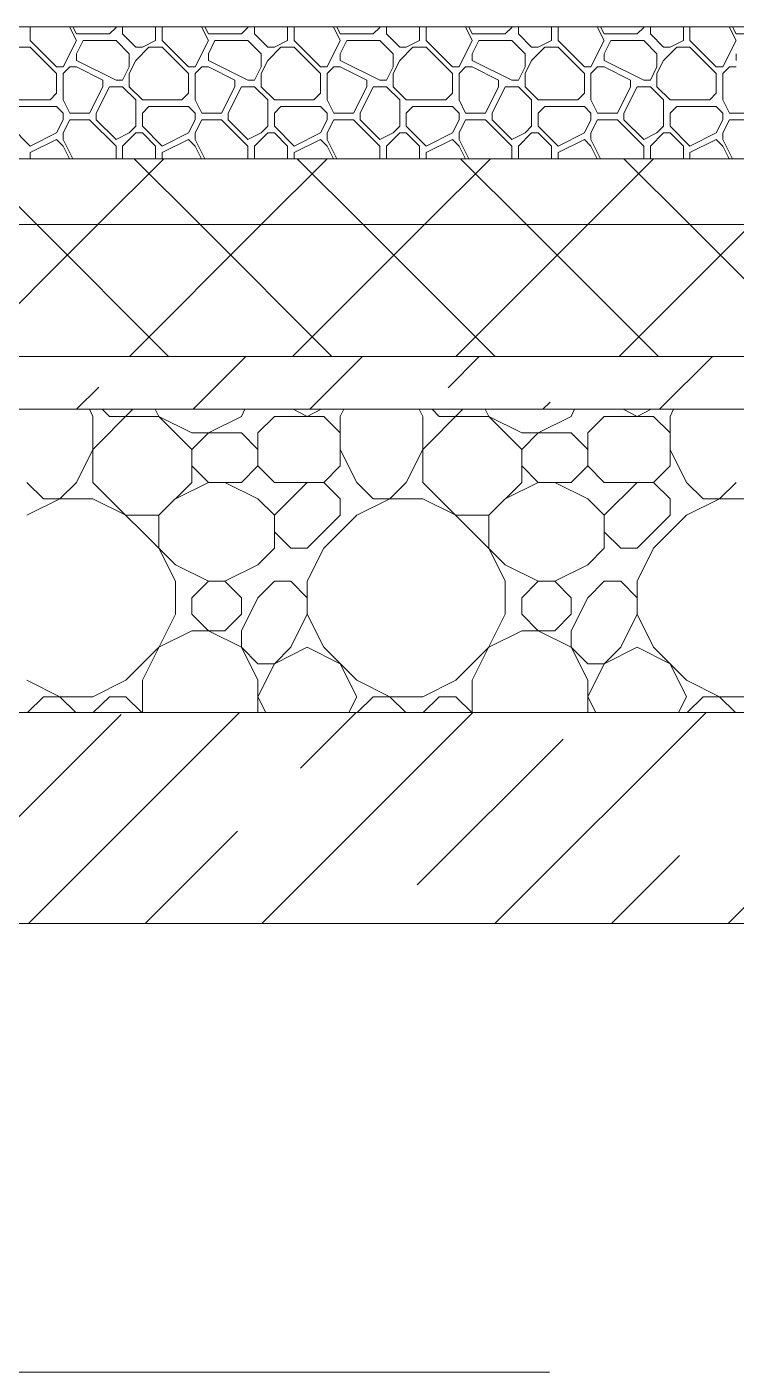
# Model space of a CAD drawing. Header units: millimetres. Extents: x 53645 to 137188, y 78097 to 135533.
# Drawn here: x 96823 to 97360, y 109260 to 110280 of the extents above; entities that cross this region are included whole.
import ezdxf

# ---------------------------------------------------------------- set-up
doc = ezdxf.new("R2010")
doc.units = ezdxf.units.MM
doc.linetypes.add('GOST2.303 4', pattern=[7, 5, -2, 0])
doc.layers.add('hatch', color=7, linetype='Continuous', lineweight=5)
doc.layers.add('Wall2', color=5, linetype='Continuous', lineweight=5)

msp = doc.modelspace()

# ---------------------------------------------------------------- linework, layer by layer
at = {"layer": 'hatch', "color": 251, "ltscale": 100}
for points in [[(96825.2, 110269.6), (96825.2, 110280)], [(96860.2, 110269.6), (96855, 110280)], [(96860.2, 110274.6), (96857.5, 110280)], [(96860.2, 110274.6), (96885.2, 110274.6)], [(96885.2, 110274.6), (96890.2, 110279.6)], [(96890.2, 110279.6), (96890.2, 110280)], [(96895.2, 110274.6), (96895.2, 110280)], [(96905.2, 110264.6), (96895.2, 110274.6)], [(96920.2, 110269.6), (96920.2, 110280)], [(96925.2, 110269.6), (96925.2, 110280)], [(96960.2, 110269.6), (96955, 110280)], [(96960.2, 110274.6), (96957.5, 110280)], [(96960.2, 110274.6), (96985.2, 110274.6)], [(96985.2, 110274.6), (96990.2, 110279.6)], [(96990.2, 110279.6), (96990.2, 110280)], [(96995.2, 110274.6), (96995.2, 110280)], [(97005.2, 110264.6), (96995.2, 110274.6)], [(97020.2, 110269.6), (97020.2, 110280)], [(97025.2, 110269.6), (97025.2, 110280)], [(97060.2, 110269.6), (97055, 110280)], [(97060.2, 110274.6), (97057.5, 110280)], [(97060.2, 110274.6), (97085.2, 110274.6)], [(97085.2, 110274.6), (97090.2, 110279.6)], [(97090.2, 110279.6), (97090.2, 110280)], [(97095.2, 110274.6), (97095.2, 110280)], [(97105.2, 110264.6), (97095.2, 110274.6)], [(97120.2, 110269.6), (97120.2, 110280)], [(97125.2, 110269.6), (97125.2, 110280)], [(97160.2, 110269.6), (97155, 110280)], [(97160.2, 110274.6), (97157.5, 110280)], [(97160.2, 110274.6), (97185.2, 110274.6)], [(97185.2, 110274.6), (97190.2, 110279.6)], [(97190.2, 110279.6), (97190.2, 110280)], [(97195.2, 110274.6), (97195.2, 110280)], [(97205.2, 110264.6), (97195.2, 110274.6)], [(97220.2, 110269.6), (97220.2, 110280)], [(97225.2, 110269.6), (97225.2, 110280)], [(97260.2, 110269.6), (97255, 110280)], [(97260.2, 110274.6), (97257.5, 110280)], [(97260.2, 110274.6), (97285.2, 110274.6)], [(97285.2, 110274.6), (97290.2, 110279.6)], [(97290.2, 110279.6), (97290.2, 110280)], [(97295.2, 110274.6), (97295.2, 110280)], [(97305.2, 110264.6), (97295.2, 110274.6)], [(97320.2, 110269.6), (97320.2, 110280)], [(97325.2, 110269.6), (97325.2, 110280)], [(97360.2, 110269.6), (97355, 110280)], [(97360.2, 110274.6), (97357.5, 110280)], [(97360.2, 110274.6), (97385.2, 110274.6)], [(96815.2, 110264.6), (96825.2, 110264.6)], [(96845.2, 110249.6), (96825.2, 110269.6)], [(96845.2, 110244.6), (96825.2, 110264.6)], [(96850.2, 110249.6), (96860.2, 110269.6)], [(96860.2, 110259.6), (96865.2, 110269.6)], [(96865.2, 110269.6), (96890.2, 110269.6)], [(96900.2, 110259.6), (96890.2, 110269.6)], [(96905.2, 110264.6), (96910.2, 110264.6)], [(96905.2, 110254.6), (96915.2, 110264.6)], [(96910.2, 110264.6), (96920.2, 110269.6)], [(96915.2, 110264.6), (96925.2, 110264.6)], [(96945.2, 110249.6), (96925.2, 110269.6)], [(96945.2, 110244.6), (96925.2, 110264.6)], [(96950.2, 110249.6), (96960.2, 110269.6)], [(96960.2, 110259.6), (96965.2, 110269.6)], [(96965.2, 110269.6), (96990.2, 110269.6)], [(97000.2, 110259.6), (96990.2, 110269.6)], [(97005.2, 110264.6), (97010.2, 110264.6)], [(97005.2, 110254.6), (97015.2, 110264.6)], [(97010.2, 110264.6), (97020.2, 110269.6)], [(97015.2, 110264.6), (97025.2, 110264.6)], [(97045.2, 110249.6), (97025.2, 110269.6)], [(97045.2, 110244.6), (97025.2, 110264.6)], [(97050.2, 110249.6), (97060.2, 110269.6)], [(97060.2, 110259.6), (97065.2, 110269.6)], [(97065.2, 110269.6), (97090.2, 110269.6)], [(97100.2, 110259.6), (97090.2, 110269.6)], [(97105.2, 110264.6), (97110.2, 110264.6)], [(97105.2, 110254.6), (97115.2, 110264.6)], [(97110.2, 110264.6), (97120.2, 110269.6)], [(97115.2, 110264.6), (97125.2, 110264.6)], [(97145.2, 110249.6), (97125.2, 110269.6)], [(97145.2, 110244.6), (97125.2, 110264.6)], [(97150.2, 110249.6), (97160.2, 110269.6)], [(97160.2, 110259.6), (97165.2, 110269.6)], [(97165.2, 110269.6), (97190.2, 110269.6)], [(97200.2, 110259.6), (97190.2, 110269.6)], [(97205.2, 110264.6), (97210.2, 110264.6)], [(97205.2, 110254.6), (97215.2, 110264.6)], [(97210.2, 110264.6), (97220.2, 110269.6)], [(97215.2, 110264.6), (97225.2, 110264.6)], [(97245.2, 110249.6), (97225.2, 110269.6)], [(97245.2, 110244.6), (97225.2, 110264.6)], [(97250.2, 110249.6), (97260.2, 110269.6)], [(97260.2, 110259.6), (97265.2, 110269.6)], [(97265.2, 110269.6), (97290.2, 110269.6)], [(97300.2, 110259.6), (97290.2, 110269.6)], [(97305.2, 110264.6), (97310.2, 110264.6)], [(97305.2, 110254.6), (97315.2, 110264.6)], [(97310.2, 110264.6), (97320.2, 110269.6)], [(97315.2, 110264.6), (97325.2, 110264.6)], [(97345.2, 110249.6), (97325.2, 110269.6)], [(97345.2, 110244.6), (97325.2, 110264.6)], [(97350.2, 110249.6), (97360.2, 110269.6)], [(96860.2, 110254.6), (96860.2, 110259.6)], [(96890.2, 110239.6), (96860.2, 110254.6)], [(96900.2, 110249.6), (96900.2, 110259.6)], [(96900.2, 110244.6), (96905.2, 110254.6)], [(96960.2, 110254.6), (96960.2, 110259.6)], [(96990.2, 110239.6), (96960.2, 110254.6)], [(97000.2, 110249.6), (97000.2, 110259.6)], [(97000.2, 110244.6), (97005.2, 110254.6)], [(97060.2, 110254.6), (97060.2, 110259.6)], [(97090.2, 110239.6), (97060.2, 110254.6)], [(97100.2, 110249.6), (97100.2, 110259.6)], [(97100.2, 110244.6), (97105.2, 110254.6)], [(97160.2, 110254.6), (97160.2, 110259.6)], [(97190.2, 110239.6), (97160.2, 110254.6)], [(97200.2, 110249.6), (97200.2, 110259.6)], [(97200.2, 110244.6), (97205.2, 110254.6)], [(97260.2, 110254.6), (97260.2, 110259.6)], [(97290.2, 110239.6), (97260.2, 110254.6)], [(97300.2, 110249.6), (97300.2, 110259.6)], [(97300.2, 110244.6), (97305.2, 110254.6)], [(97360.2, 110254.6), (97360.2, 110259.6)], [(96845.2, 110249.6), (96850.2, 110249.6)], [(96845.2, 110229.6), (96845.2, 110244.6)], [(96850.2, 110244.6), (96855.2, 110249.6)], [(96850.2, 110224.6), (96850.2, 110244.6)], [(96855.2, 110249.6), (96860.2, 110249.6)], [(96880.2, 110239.6), (96860.2, 110249.6)], [(96895.2, 110239.6), (96900.2, 110249.6)], [(96895.2, 110239.6), (96900.2, 110249.6)], [(96900.2, 110234.6), (96900.2, 110244.6)], [(96945.2, 110249.6), (96950.2, 110249.6)], [(96945.2, 110229.6), (96945.2, 110244.6)], [(96950.2, 110244.6), (96955.2, 110249.6)], [(96950.2, 110224.6), (96950.2, 110244.6)], [(96955.2, 110249.6), (96960.2, 110249.6)], [(96980.2, 110239.6), (96960.2, 110249.6)], [(96995.2, 110239.6), (97000.2, 110249.6)], [(96995.2, 110239.6), (97000.2, 110249.6)], [(97000.2, 110234.6), (97000.2, 110244.6)], [(97045.2, 110249.6), (97050.2, 110249.6)], [(97045.2, 110229.6), (97045.2, 110244.6)], [(97050.2, 110244.6), (97055.2, 110249.6)], [(97050.2, 110224.6), (97050.2, 110244.6)], [(97055.2, 110249.6), (97060.2, 110249.6)], [(97080.2, 110239.6), (97060.2, 110249.6)], [(97095.2, 110239.6), (97100.2, 110249.6)], [(97095.2, 110239.6), (97100.2, 110249.6)], [(97100.2, 110234.6), (97100.2, 110244.6)], [(97145.2, 110249.6), (97150.2, 110249.6)], [(97145.2, 110229.6), (97145.2, 110244.6)], [(97150.2, 110244.6), (97155.2, 110249.6)], [(97150.2, 110224.6), (97150.2, 110244.6)], [(97155.2, 110249.6), (97160.2, 110249.6)], [(97180.2, 110239.6), (97160.2, 110249.6)], [(97195.2, 110239.6), (97200.2, 110249.6)], [(97195.2, 110239.6), (97200.2, 110249.6)], [(97200.2, 110234.6), (97200.2, 110244.6)], [(97245.2, 110249.6), (97250.2, 110249.6)], [(97245.2, 110229.6), (97245.2, 110244.6)], [(97250.2, 110244.6), (97255.2, 110249.6)], [(97250.2, 110224.6), (97250.2, 110244.6)], [(97255.2, 110249.6), (97260.2, 110249.6)], [(97280.2, 110239.6), (97260.2, 110249.6)], [(97295.2, 110239.6), (97300.2, 110249.6)], [(97295.2, 110239.6), (97300.2, 110249.6)], [(97300.2, 110234.6), (97300.2, 110244.6)], [(97345.2, 110249.6), (97350.2, 110249.6)], [(97345.2, 110229.6), (97345.2, 110244.6)], [(97350.2, 110244.6), (97355.2, 110249.6)], [(97350.2, 110224.6), (97350.2, 110244.6)], [(97355.2, 110249.6), (97360.2, 110249.6)], [(96870.2, 110214.6), (96880.2, 110234.6)], [(96875.2, 110214.6), (96885.2, 110234.6)], [(96880.2, 110234.6), (96880.2, 110239.6)], [(96885.2, 110234.6), (96895.2, 110234.6)], [(96890.2, 110239.6), (96895.2, 110239.6)], [(96905.2, 110224.6), (96895.2, 110234.6)], [(96910.2, 110224.6), (96900.2, 110234.6)], [(96970.2, 110214.6), (96980.2, 110234.6)], [(96975.2, 110214.6), (96985.2, 110234.6)], [(96980.2, 110234.6), (96980.2, 110239.6)], [(96985.2, 110234.6), (96995.2, 110234.6)], [(96990.2, 110239.6), (96995.2, 110239.6)], [(97005.2, 110224.6), (96995.2, 110234.6)], [(97010.2, 110224.6), (97000.2, 110234.6)], [(97070.2, 110214.6), (97080.2, 110234.6)], [(97075.2, 110214.6), (97085.2, 110234.6)], [(97080.2, 110234.6), (97080.2, 110239.6)], [(97085.2, 110234.6), (97095.2, 110234.6)], [(97090.2, 110239.6), (97095.2, 110239.6)], [(97105.2, 110224.6), (97095.2, 110234.6)], [(97110.2, 110224.6), (97100.2, 110234.6)], [(97170.2, 110214.6), (97180.2, 110234.6)], [(97175.2, 110214.6), (97185.2, 110234.6)], [(97180.2, 110234.6), (97180.2, 110239.6)], [(97185.2, 110234.6), (97195.2, 110234.6)], [(97190.2, 110239.6), (97195.2, 110239.6)], [(97205.2, 110224.6), (97195.2, 110234.6)], [(97210.2, 110224.6), (97200.2, 110234.6)], [(97270.2, 110214.6), (97280.2, 110234.6)], [(97275.2, 110214.6), (97285.2, 110234.6)], [(97280.2, 110234.6), (97280.2, 110239.6)], [(97285.2, 110234.6), (97295.2, 110234.6)], [(97290.2, 110239.6), (97295.2, 110239.6)], [(97305.2, 110224.6), (97295.2, 110234.6)], [(97310.2, 110224.6), (97300.2, 110234.6)], [(96810.2, 110224.6), (96840.2, 110224.6)], [(96840.2, 110224.6), (96845.2, 110229.6)], [(96855.2, 110214.6), (96850.2, 110224.6)], [(96905.2, 110204.6), (96905.2, 110224.6)], [(96910.2, 110224.6), (96940.2, 110224.6)], [(96940.2, 110224.6), (96945.2, 110229.6)], [(96955.2, 110214.6), (96950.2, 110224.6)], [(97005.2, 110204.6), (97005.2, 110224.6)], [(97010.2, 110224.6), (97040.2, 110224.6)], [(97040.2, 110224.6), (97045.2, 110229.6)], [(97055.2, 110214.6), (97050.2, 110224.6)], [(97105.2, 110204.6), (97105.2, 110224.6)], [(97110.2, 110224.6), (97140.2, 110224.6)], [(97140.2, 110224.6), (97145.2, 110229.6)], [(97155.2, 110214.6), (97150.2, 110224.6)], [(97205.2, 110204.6), (97205.2, 110224.6)], [(97210.2, 110224.6), (97240.2, 110224.6)], [(97240.2, 110224.6), (97245.2, 110229.6)], [(97255.2, 110214.6), (97250.2, 110224.6)], [(97305.2, 110204.6), (97305.2, 110224.6)], [(97310.2, 110224.6), (97340.2, 110224.6)], [(97340.2, 110224.6), (97345.2, 110229.6)], [(97355.2, 110214.6), (97350.2, 110224.6)], [(96815.2, 110219.6), (96845.2, 110219.6)], [(96850.2, 110214.6), (96845.2, 110219.6)], [(96850.2, 110209.6), (96850.2, 110214.6)], [(96855.2, 110214.6), (96870.2, 110214.6)], [(96875.2, 110209.6), (96875.2, 110214.6)], [(96910.2, 110214.6), (96915.2, 110219.6)], [(96910.2, 110204.6), (96910.2, 110214.6)], [(96915.2, 110219.6), (96945.2, 110219.6)], [(96950.2, 110214.6), (96945.2, 110219.6)], [(96950.2, 110209.6), (96950.2, 110214.6)], [(96955.2, 110214.6), (96970.2, 110214.6)], [(96975.2, 110209.6), (96975.2, 110214.6)], [(97010.2, 110214.6), (97015.2, 110219.6)], [(97010.2, 110204.6), (97010.2, 110214.6)], [(97015.2, 110219.6), (97045.2, 110219.6)], [(97050.2, 110214.6), (97045.2, 110219.6)], [(97050.2, 110209.6), (97050.2, 110214.6)], [(97055.2, 110214.6), (97070.2, 110214.6)], [(97075.2, 110209.6), (97075.2, 110214.6)], [(97110.2, 110214.6), (97115.2, 110219.6)], [(97110.2, 110204.6), (97110.2, 110214.6)], [(97115.2, 110219.6), (97145.2, 110219.6)], [(97150.2, 110214.6), (97145.2, 110219.6)], [(97150.2, 110209.6), (97150.2, 110214.6)], [(97155.2, 110214.6), (97170.2, 110214.6)], [(97175.2, 110209.6), (97175.2, 110214.6)], [(97210.2, 110214.6), (97215.2, 110219.6)], [(97210.2, 110204.6), (97210.2, 110214.6)], [(97215.2, 110219.6), (97245.2, 110219.6)], [(97250.2, 110214.6), (97245.2, 110219.6)], [(97250.2, 110209.6), (97250.2, 110214.6)], [(97255.2, 110214.6), (97270.2, 110214.6)], [(97275.2, 110209.6), (97275.2, 110214.6)], [(97310.2, 110214.6), (97315.2, 110219.6)], [(97310.2, 110204.6), (97310.2, 110214.6)], [(97315.2, 110219.6), (97345.2, 110219.6)], [(97350.2, 110214.6), (97345.2, 110219.6)], [(97350.2, 110209.6), (97350.2, 110214.6)], [(97355.2, 110214.6), (97370.2, 110214.6)], [(96825.2, 110189.6), (96810.2, 110204.6)], [(96845.2, 110199.6), (96850.2, 110209.6)], [(96850.2, 110199.6), (96855.2, 110209.6)], [(96855.2, 110209.6), (96870.2, 110209.6)], [(96890.2, 110189.6), (96870.2, 110209.6)], [(96890.2, 110194.6), (96875.2, 110209.6)], [(96900.2, 110199.6), (96905.2, 110204.6)], [(96925.2, 110189.6), (96910.2, 110204.6)], [(96945.2, 110199.6), (96950.2, 110209.6)], [(96950.2, 110199.6), (96955.2, 110209.6)], [(96955.2, 110209.6), (96970.2, 110209.6)], [(96990.2, 110189.6), (96970.2, 110209.6)], [(96990.2, 110194.6), (96975.2, 110209.6)], [(97000.2, 110199.6), (97005.2, 110204.6)], [(97025.2, 110189.6), (97010.2, 110204.6)], [(97045.2, 110199.6), (97050.2, 110209.6)], [(97050.2, 110199.6), (97055.2, 110209.6)], [(97055.2, 110209.6), (97070.2, 110209.6)], [(97090.2, 110189.6), (97070.2, 110209.6)], [(97090.2, 110194.6), (97075.2, 110209.6)], [(97100.2, 110199.6), (97105.2, 110204.6)], [(97125.2, 110189.6), (97110.2, 110204.6)], [(97145.2, 110199.6), (97150.2, 110209.6)], [(97150.2, 110199.6), (97155.2, 110209.6)], [(97155.2, 110209.6), (97170.2, 110209.6)], [(97190.2, 110189.6), (97170.2, 110209.6)], [(97190.2, 110194.6), (97175.2, 110209.6)], [(97200.2, 110199.6), (97205.2, 110204.6)], [(97225.2, 110189.6), (97210.2, 110204.6)], [(97245.2, 110199.6), (97250.2, 110209.6)], [(97250.2, 110199.6), (97255.2, 110209.6)], [(97255.2, 110209.6), (97270.2, 110209.6)], [(97290.2, 110189.6), (97270.2, 110209.6)], [(97290.2, 110194.6), (97275.2, 110209.6)], [(97300.2, 110199.6), (97305.2, 110204.6)], [(97325.2, 110189.6), (97310.2, 110204.6)], [(97345.2, 110199.6), (97350.2, 110209.6)], [(97350.2, 110199.6), (97355.2, 110209.6)], [(97355.2, 110209.6), (97370.2, 110209.6)], [(96825.2, 110189.6), (96845.2, 110199.6)], [(96825.2, 110184.6), (96845.2, 110194.6)], [(96850.2, 110189.6), (96845.2, 110194.6)], [(96850.2, 110194.6), (96850.2, 110199.6)], [(96857.5, 110180), (96850.2, 110194.6)], [(96890.2, 110194.6), (96900.2, 110199.6)], [(96895.2, 110189.6), (96905.2, 110199.6)], [(96905.2, 110199.6), (96910.2, 110199.6)], [(96920.2, 110189.6), (96910.2, 110199.6)], [(96925.2, 110189.6), (96945.2, 110199.6)], [(96925.2, 110184.6), (96945.2, 110194.6)], [(96950.2, 110189.6), (96945.2, 110194.6)], [(96950.2, 110194.6), (96950.2, 110199.6)], [(96957.5, 110180), (96950.2, 110194.6)], [(96990.2, 110194.6), (97000.2, 110199.6)], [(96995.2, 110189.6), (97005.2, 110199.6)], [(97005.2, 110199.6), (97010.2, 110199.6)], [(97020.2, 110189.6), (97010.2, 110199.6)], [(97025.2, 110189.6), (97045.2, 110199.6)], [(97025.2, 110184.6), (97045.2, 110194.6)], [(97050.2, 110189.6), (97045.2, 110194.6)], [(97050.2, 110194.6), (97050.2, 110199.6)], [(97057.5, 110180), (97050.2, 110194.6)], [(97090.2, 110194.6), (97100.2, 110199.6)], [(97095.2, 110189.6), (97105.2, 110199.6)], [(97105.2, 110199.6), (97110.2, 110199.6)], [(97120.2, 110189.6), (97110.2, 110199.6)], [(97125.2, 110189.6), (97145.2, 110199.6)], [(97125.2, 110184.6), (97145.2, 110194.6)], [(97150.2, 110189.6), (97145.2, 110194.6)], [(97150.2, 110194.6), (97150.2, 110199.6)], [(97157.5, 110180), (97150.2, 110194.6)], [(97190.2, 110194.6), (97200.2, 110199.6)], [(97195.2, 110189.6), (97205.2, 110199.6)], [(97205.2, 110199.6), (97210.2, 110199.6)], [(97220.2, 110189.6), (97210.2, 110199.6)], [(97225.2, 110189.6), (97245.2, 110199.6)], [(97225.2, 110184.6), (97245.2, 110194.6)], [(97250.2, 110189.6), (97245.2, 110194.6)], [(97250.2, 110194.6), (97250.2, 110199.6)], [(97257.5, 110180), (97250.2, 110194.6)], [(97290.2, 110194.6), (97300.2, 110199.6)], [(97295.2, 110189.6), (97305.2, 110199.6)], [(97305.2, 110199.6), (97310.2, 110199.6)], [(97320.2, 110189.6), (97310.2, 110199.6)], [(97325.2, 110189.6), (97345.2, 110199.6)], [(97325.2, 110184.6), (97345.2, 110194.6)], [(97350.2, 110189.6), (97345.2, 110194.6)], [(97350.2, 110194.6), (97350.2, 110199.6)], [(97357.5, 110180), (97350.2, 110194.6)], [(96825.2, 110180), (96825.2, 110184.6)], [(96855, 110180), (96850.2, 110189.6)], [(96890.2, 110180), (96890.2, 110189.6)], [(96895.2, 110180), (96895.2, 110189.6)], [(96920.2, 110180), (96920.2, 110189.6)], [(96925.2, 110180), (96925.2, 110184.6)], [(96955, 110180), (96950.2, 110189.6)], [(96990.2, 110180), (96990.2, 110189.6)], [(96995.2, 110180), (96995.2, 110189.6)], [(97020.2, 110180), (97020.2, 110189.6)], [(97025.2, 110180), (97025.2, 110184.6)], [(97055, 110180), (97050.2, 110189.6)], [(97090.2, 110180), (97090.2, 110189.6)], [(97095.2, 110180), (97095.2, 110189.6)], [(97120.2, 110180), (97120.2, 110189.6)], [(97125.2, 110180), (97125.2, 110184.6)], [(97155, 110180), (97150.2, 110189.6)], [(97190.2, 110180), (97190.2, 110189.6)], [(97195.2, 110180), (97195.2, 110189.6)], [(97220.2, 110180), (97220.2, 110189.6)], [(97225.2, 110180), (97225.2, 110184.6)], [(97255, 110180), (97250.2, 110189.6)], [(97290.2, 110180), (97290.2, 110189.6)], [(97295.2, 110180), (97295.2, 110189.6)], [(97320.2, 110180), (97320.2, 110189.6)], [(97325.2, 110180), (97325.2, 110184.6)], [(97355, 110180), (97350.2, 110189.6)], [(100108.8, 110180), (91278.8, 110180)], [(91278.8, 110180), (100108.8, 110180)], [(100108.8, 110130), (91278.8, 110130)], [(91278.8, 110130), (100108.8, 110130)], [(100108.8, 110030), (91278.8, 110030)], [(91278.8, 110030), (100108.8, 110030)], [(100108.8, 109990), (91278.8, 109990)], [(91278.8, 109990), (100108.8, 109990)], [(91368.8, 109760), (100018.8, 109760)], [(100108.8, 109760), (96418.8, 109760)]]:
    msp.add_lwpolyline(points, dxfattribs=at)
at = {"layer": 'hatch', "color": 251, "lineweight": 5, "ltscale": 100}
for points in [[(96830.1, 110130), (96780.1, 110180)], [(96876.5, 110130), (96926.5, 110180)], [(96953.9, 110130), (96903.9, 110180)], [(97000.3, 110130), (97050.3, 110180)], [(97077.6, 110130), (97027.6, 110180)], [(97124, 110130), (97174, 110180)], [(97201.4, 110130), (97151.4, 110180)], [(97247.7, 110130), (97297.7, 110180)], [(97325.1, 110130), (97275.1, 110180)]]:
    msp.add_lwpolyline(points, dxfattribs=at)
at = {"layer": 'hatch', "color": 251, "lineweight": 9, "ltscale": 100}
for points in [[(96776.5, 110030), (96876.5, 110130)], [(96930.1, 110030), (96830.1, 110130)], [(96900.3, 110030), (97000.3, 110130)], [(97053.9, 110030), (96953.9, 110130)], [(97024, 110030), (97124, 110130)], [(97177.6, 110030), (97077.6, 110130)], [(97147.7, 110030), (97247.7, 110130)], [(97301.4, 110030), (97201.4, 110130)], [(97271.5, 110030), (97371.5, 110130)], [(97425.1, 110030), (97325.1, 110130)], [(96948.7, 109990), (96988.7, 110030)], [(97037, 109990), (97077, 110030)], [(97141.9, 110006.4), (97165.4, 110030)], [(97302.2, 109990), (97342.2, 110030)], [(96860.3, 109990), (96877.2, 110006.9)], [(96872.7, 109984.6), (96870, 109990)], [(96872.7, 109959.6), (96903, 109990)], [(96885.2, 109984.6), (96879.8, 109990)], [(96922.7, 109984.6), (96920, 109990)], [(96985.2, 109984.6), (96987.8, 109990)], [(97035.2, 109984.6), (97024.5, 109990)], [(97035.2, 109984.6), (97045.8, 109990)], [(97060.2, 109984.6), (97062.8, 109990)], [(97122.7, 109984.6), (97120, 109990)], [(97122.7, 109959.6), (97153, 109990)], [(97135.2, 109984.6), (97129.8, 109990)], [(97172.7, 109984.6), (97170, 109990)], [(97213.8, 109990), (97219.3, 109995.4)], [(97235.2, 109984.6), (97237.8, 109990)], [(97285.2, 109984.6), (97274.5, 109990)], [(97285.2, 109984.6), (97295.8, 109990)], [(97310.2, 109984.6), (97312.8, 109990)], [(96872.7, 109934.6), (96872.7, 109984.6)], [(96885.2, 109984.6), (96922.7, 109984.6)], [(96947.7, 109959.6), (96922.7, 109984.6)], [(96947.7, 109972.1), (96922.7, 109984.6)], [(96960.2, 109972.1), (96985.2, 109984.6)], [(96997.7, 109972.1), (97010.2, 109984.6)], [(97010.2, 109984.6), (97047.7, 109984.6)], [(97060.2, 109972.1), (97047.7, 109984.6)], [(97060.2, 109947.1), (97060.2, 109984.6)], [(97122.7, 109934.6), (97122.7, 109984.6)], [(97135.2, 109984.6), (97172.7, 109984.6)], [(97197.7, 109959.6), (97172.7, 109984.6)], [(97197.7, 109972.1), (97172.7, 109984.6)], [(97210.2, 109972.1), (97235.2, 109984.6)], [(97247.7, 109972.1), (97260.2, 109984.6)], [(97260.2, 109984.6), (97297.7, 109984.6)], [(97310.2, 109972.1), (97297.7, 109984.6)], [(97310.2, 109947.1), (97310.2, 109984.6)], [(96947.7, 109972.1), (96985.2, 109972.1)], [(96947.7, 109959.6), (96960.2, 109972.1)], [(96997.7, 109959.6), (96985.2, 109972.1)], [(96997.7, 109947.1), (96997.7, 109972.1)], [(97197.7, 109972.1), (97235.2, 109972.1)], [(97197.7, 109959.6), (97210.2, 109972.1)], [(97247.7, 109959.6), (97235.2, 109972.1)], [(97247.7, 109947.1), (97247.7, 109972.1)], [(96860.2, 109934.6), (96872.7, 109959.6)], [(96947.7, 109934.6), (96947.7, 109959.6)], [(97072.7, 109934.6), (97060.2, 109959.6)], [(97110.2, 109934.6), (97122.7, 109959.6)], [(97197.7, 109934.6), (97197.7, 109959.6)], [(97322.7, 109934.6), (97310.2, 109959.6)], [(96960.2, 109934.6), (96947.7, 109947.1)], [(96985.2, 109934.6), (96997.7, 109947.1)], [(97010.2, 109934.6), (96997.7, 109947.1)], [(97047.7, 109934.6), (97060.2, 109947.1)], [(97210.2, 109934.6), (97197.7, 109947.1)], [(97235.2, 109934.6), (97247.7, 109947.1)], [(97260.2, 109934.6), (97247.7, 109947.1)], [(97297.7, 109934.6), (97310.2, 109947.1)], [(96835.2, 109922.1), (96822.7, 109934.6)], [(96847.7, 109922.1), (96860.2, 109934.6)], [(96935.2, 109872.1), (96872.7, 109934.6)], [(96922.7, 109909.6), (96947.7, 109934.6)], [(96935.2, 109922.1), (96960.2, 109934.6)], [(96960.2, 109934.6), (96985.2, 109934.6)], [(96997.7, 109922.1), (96972.7, 109934.6)], [(97010.2, 109934.6), (97047.7, 109934.6)], [(97010.2, 109909.6), (97035.2, 109934.6)], [(97060.2, 109922.1), (97047.7, 109934.6)], [(97085.2, 109922.1), (97072.7, 109934.6)], [(97097.7, 109922.1), (97110.2, 109934.6)], [(97185.2, 109872.1), (97122.7, 109934.6)], [(97172.7, 109909.6), (97197.7, 109934.6)], [(97185.2, 109922.1), (97210.2, 109934.6)], [(97210.2, 109934.6), (97235.2, 109934.6)], [(97247.7, 109922.1), (97222.7, 109934.6)], [(97260.2, 109934.6), (97297.7, 109934.6)], [(97260.2, 109909.6), (97285.2, 109934.6)], [(97310.2, 109922.1), (97297.7, 109934.6)], [(97335.2, 109922.1), (97322.7, 109934.6)], [(97347.7, 109922.1), (97360.2, 109934.6)], [(96822.7, 109909.6), (96847.7, 109922.1)], [(96835.2, 109922.1), (96872.7, 109922.1)], [(96897.7, 109909.6), (96872.7, 109922.1)], [(97010.2, 109909.6), (96997.7, 109922.1)], [(97060.2, 109909.6), (97060.2, 109922.1)], [(97072.7, 109909.6), (97097.7, 109922.1)], [(97085.2, 109922.1), (97122.7, 109922.1)], [(97147.7, 109909.6), (97122.7, 109922.1)], [(97260.2, 109909.6), (97247.7, 109922.1)], [(97310.2, 109909.6), (97310.2, 109922.1)], [(97322.7, 109909.6), (97347.7, 109922.1)], [(97335.2, 109922.1), (97372.7, 109922.1)], [(96897.7, 109909.6), (96922.7, 109909.6)], [(96922.7, 109884.6), (96922.7, 109909.6)], [(97010.2, 109884.6), (97010.2, 109909.6)], [(97035.2, 109884.6), (97060.2, 109909.6)], [(97047.7, 109884.6), (97072.7, 109909.6)], [(97147.7, 109909.6), (97172.7, 109909.6)], [(97172.7, 109884.6), (97172.7, 109909.6)], [(97260.2, 109884.6), (97260.2, 109909.6)], [(97285.2, 109884.6), (97310.2, 109909.6)], [(97297.7, 109884.6), (97322.7, 109909.6)], [(97022.7, 109884.6), (97010.2, 109897.1)], [(97272.7, 109884.6), (97260.2, 109897.1)], [(96935.2, 109859.6), (96922.7, 109884.6)], [(96997.7, 109872.1), (97010.2, 109884.6)], [(97022.7, 109884.6), (97035.2, 109884.6)], [(97047.7, 109884.6), (97035.2, 109859.6)], [(97185.2, 109859.6), (97172.7, 109884.6)], [(97247.7, 109872.1), (97260.2, 109884.6)], [(97272.7, 109884.6), (97285.2, 109884.6)], [(97297.7, 109884.6), (97285.2, 109859.6)], [(96960.2, 109859.6), (96935.2, 109872.1)], [(96972.7, 109859.6), (96997.7, 109872.1)], [(97210.2, 109859.6), (97185.2, 109872.1)], [(97222.7, 109859.6), (97247.7, 109872.1)], [(96935.2, 109834.6), (96935.2, 109859.6)], [(96947.7, 109847.1), (96960.2, 109859.6)], [(96960.2, 109859.6), (96972.7, 109859.6)], [(96985.2, 109847.1), (96972.7, 109859.6)], [(96997.7, 109847.1), (97010.2, 109859.6)], [(97010.2, 109859.6), (97022.7, 109859.6)], [(97035.2, 109847.1), (97022.7, 109859.6)], [(97035.2, 109834.6), (97035.2, 109859.6)], [(97185.2, 109834.6), (97185.2, 109859.6)], [(97197.7, 109847.1), (97210.2, 109859.6)], [(97210.2, 109859.6), (97222.7, 109859.6)], [(97235.2, 109847.1), (97222.7, 109859.6)], [(97247.7, 109847.1), (97260.2, 109859.6)], [(97260.2, 109859.6), (97272.7, 109859.6)], [(97285.2, 109847.1), (97272.7, 109859.6)], [(97285.2, 109834.6), (97285.2, 109859.6)], [(96947.7, 109834.6), (96947.7, 109847.1)], [(96985.2, 109834.6), (96985.2, 109847.1)], [(96985.2, 109822.1), (96997.7, 109847.1)], [(97197.7, 109834.6), (97197.7, 109847.1)], [(97235.2, 109834.6), (97235.2, 109847.1)], [(97235.2, 109822.1), (97247.7, 109847.1)], [(96910.2, 109784.6), (96935.2, 109834.6)], [(96960.2, 109822.1), (96947.7, 109834.6)], [(96972.7, 109822.1), (96985.2, 109834.6)], [(97022.7, 109809.6), (97035.2, 109834.6)], [(97047.7, 109809.6), (97035.2, 109834.6)], [(97160.2, 109784.6), (97185.2, 109834.6)], [(97210.2, 109822.1), (97197.7, 109834.6)], [(97222.7, 109822.1), (97235.2, 109834.6)], [(97272.7, 109809.6), (97285.2, 109834.6)], [(97297.7, 109809.6), (97285.2, 109834.6)], [(96922.7, 109809.6), (96947.7, 109822.1)], [(96947.7, 109822.1), (96972.7, 109822.1)], [(96985.2, 109809.6), (96960.2, 109822.1)], [(96985.2, 109809.6), (96985.2, 109822.1)], [(97172.7, 109809.6), (97197.7, 109822.1)], [(97197.7, 109822.1), (97222.7, 109822.1)], [(97235.2, 109809.6), (97210.2, 109822.1)], [(97235.2, 109809.6), (97235.2, 109822.1)], [(96897.7, 109784.6), (96922.7, 109809.6)], [(96997.7, 109797.1), (96985.2, 109809.6)], [(96997.7, 109784.6), (96985.2, 109809.6)], [(97010.2, 109797.1), (97022.7, 109809.6)], [(97010.2, 109797.1), (97035.2, 109809.6)], [(97060.2, 109797.1), (97035.2, 109809.6)], [(97060.2, 109797.1), (97035.2, 109809.6)], [(97072.7, 109784.6), (97047.7, 109809.6)], [(97147.7, 109784.6), (97172.7, 109809.6)], [(97247.7, 109797.1), (97235.2, 109809.6)], [(97247.7, 109784.6), (97235.2, 109809.6)], [(97260.2, 109797.1), (97272.7, 109809.6)], [(97260.2, 109797.1), (97285.2, 109809.6)], [(97310.2, 109797.1), (97285.2, 109809.6)], [(97310.2, 109797.1), (97285.2, 109809.6)], [(97322.7, 109784.6), (97297.7, 109809.6)], [(96997.7, 109797.1), (97010.2, 109797.1)], [(96997.7, 109772.1), (97010.2, 109797.1)], [(97072.7, 109772.1), (97060.2, 109797.1)], [(97247.7, 109797.1), (97260.2, 109797.1)], [(97247.7, 109772.1), (97260.2, 109797.1)], [(97322.7, 109772.1), (97310.2, 109797.1)], [(96847.7, 109772.1), (96822.7, 109784.6)], [(96872.7, 109772.1), (96897.7, 109784.6)], [(96910.2, 109760), (96910.2, 109784.6)], [(96997.7, 109760), (96997.7, 109784.6)], [(97097.7, 109772.1), (97072.7, 109784.6)], [(97122.7, 109772.1), (97147.7, 109784.6)], [(97160.2, 109760), (97160.2, 109784.6)], [(97247.7, 109760), (97247.7, 109784.6)], [(97347.7, 109772.1), (97322.7, 109784.6)], [(96823, 109760), (96835.2, 109772.1)], [(96835.2, 109772.1), (96872.7, 109772.1)], [(96859.8, 109760), (96847.7, 109772.1)], [(96873, 109760), (96885.2, 109772.1)], [(96885.2, 109772.1), (96897.7, 109772.1)], [(96909.8, 109760), (96897.7, 109772.1)], [(97003.8, 109760), (96997.7, 109772.1)], [(97066.6, 109760), (97072.7, 109772.1)], [(97073, 109760), (97085.2, 109772.1)], [(97085.2, 109772.1), (97122.7, 109772.1)], [(97109.8, 109760), (97097.7, 109772.1)], [(97123, 109760), (97135.2, 109772.1)], [(97135.2, 109772.1), (97147.7, 109772.1)], [(97159.8, 109760), (97147.7, 109772.1)], [(97253.8, 109760), (97247.7, 109772.1)], [(97316.6, 109760), (97322.7, 109772.1)], [(97323, 109760), (97335.2, 109772.1)], [(97335.2, 109772.1), (97372.7, 109772.1)], [(97359.8, 109760), (97347.7, 109772.1)]]:
    msp.add_lwpolyline(points, dxfattribs=at)
at = {"layer": 'hatch', "color": 251, "lineweight": 0, "ltscale": 100}
for points in [[(96783.5, 109648), (96894, 109758.5)], [(96823.8, 109600), (96983.8, 109760)], [(97000.6, 109600), (97160.6, 109760)], [(97030.1, 109717.9), (97072.2, 109760)], [(97177.4, 109600), (97337.4, 109760)], [(97354.1, 109600), (97514.1, 109760)], [(97118.5, 109629.5), (97229, 109740)], [(96912.2, 109600), (96982.4, 109670.1)], [(97265.8, 109600), (97317.4, 109651.6)]]:
    msp.add_lwpolyline(points, dxfattribs=at)
at = {"layer": 'Wall2', "lineweight": 20, "ltscale": 50}
msp.add_lwpolyline([(91278.8, 110280), (100108.8, 110280)], dxfattribs=at)
at = {"layer": 'Wall2', "ltscale": 50}
msp.add_lwpolyline([(100018.8, 109600), (96768.8, 109600)], dxfattribs=at)
at = {"layer": 'Wall2', "color": 4, "linetype": 'GOST2.303 4', "lineweight": 0, "ltscale": 100}
msp.add_lwpolyline([(100018.8, 109260), (91368.8, 109260)], dxfattribs=at)

doc.saveas('drawing.dxf')
